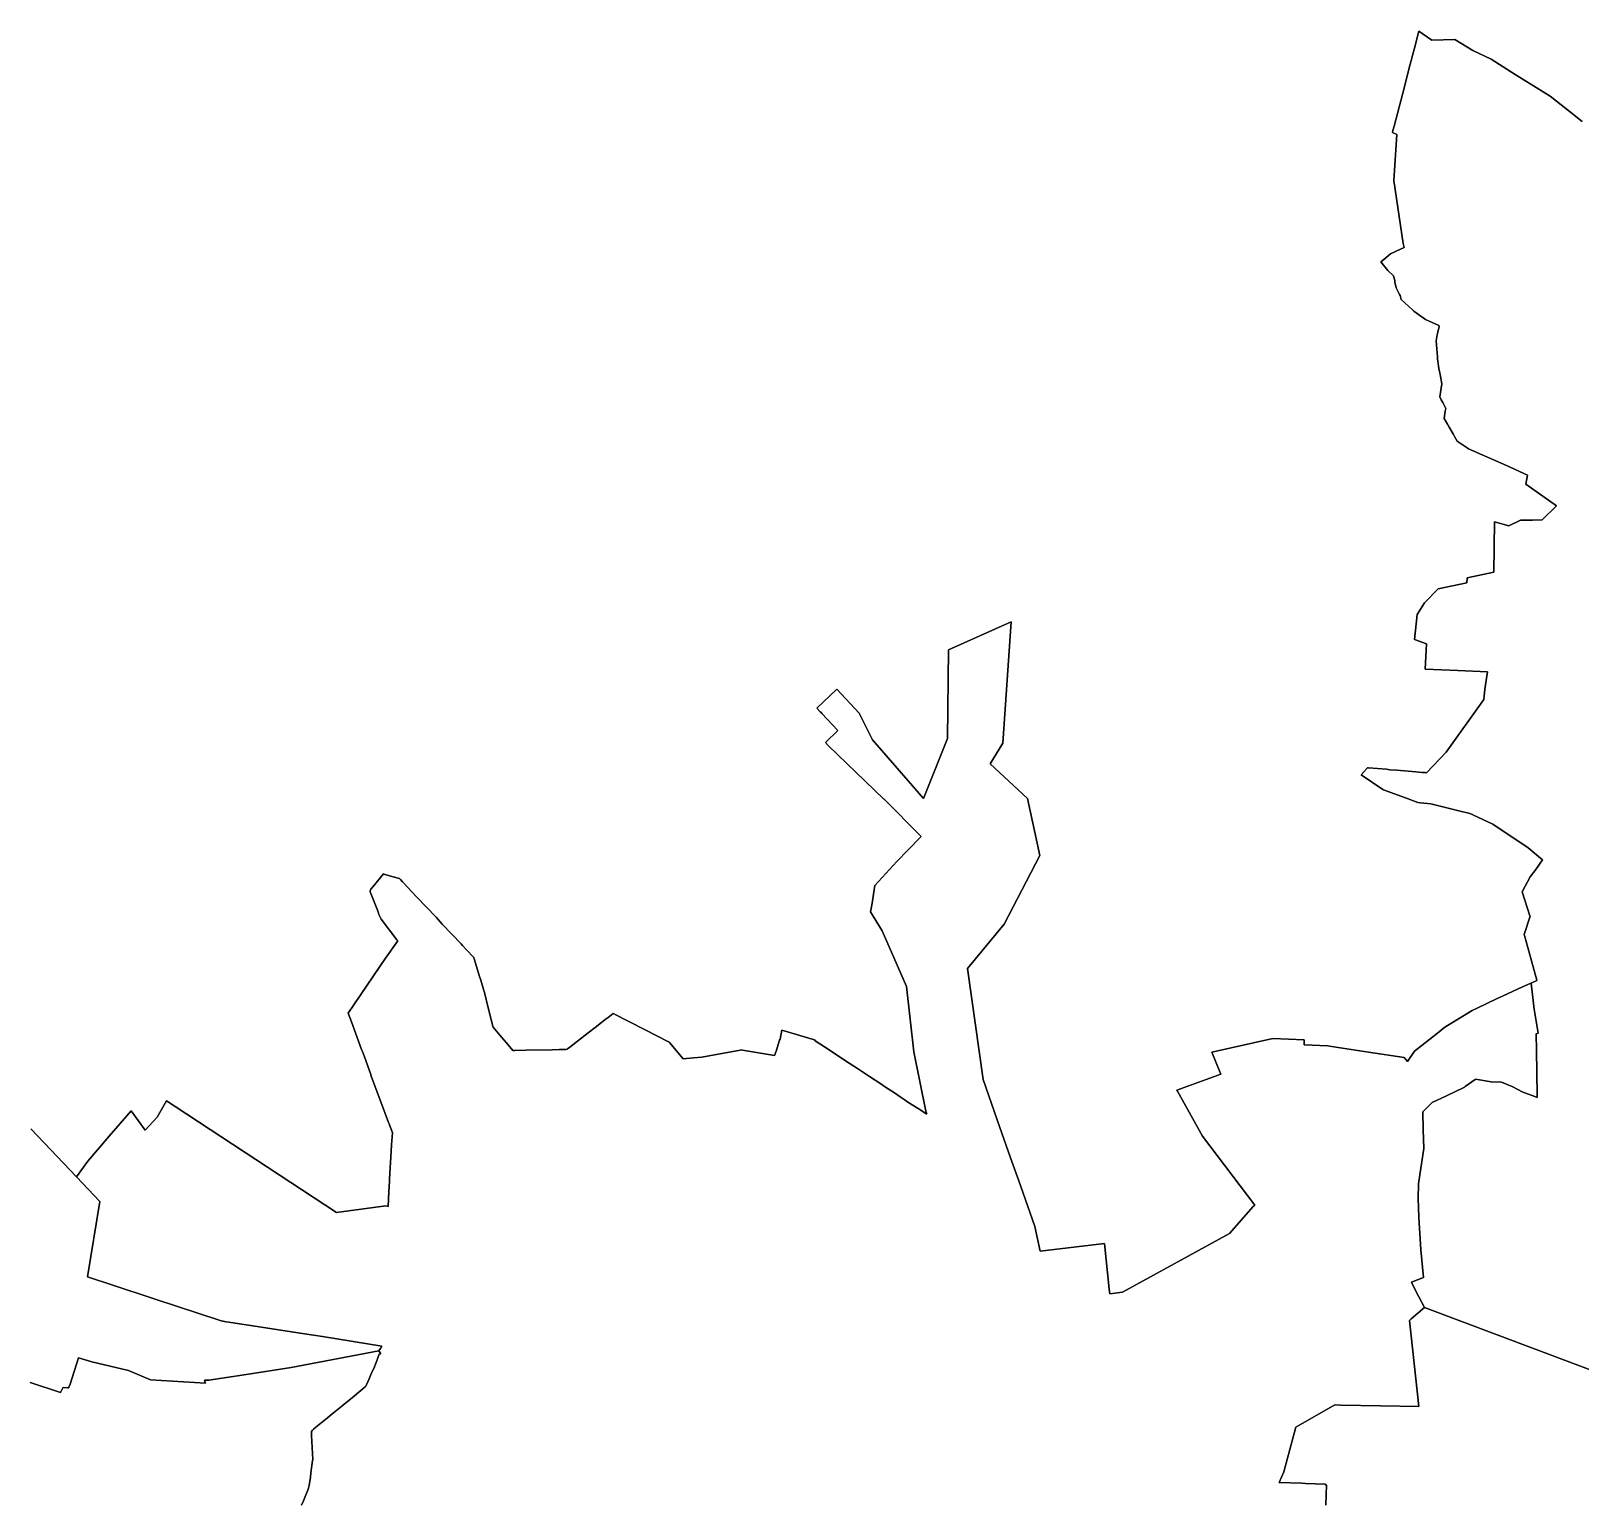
# Model space of a CAD drawing. Header units: inches. Extents: x 130170 to 284068, y 377793 to 804530.
# Drawn here: x 219781 to 222812, y 743869 to 746751 of the extents above; entities that cross this region are included whole.
import ezdxf

# ---------------------------------------------------------------- set-up
doc = ezdxf.new("R2010")
doc.units = ezdxf.units.IN
doc.header["$MEASUREMENT"] = 0
doc.layers.add('muni_il', color=7, linetype='Continuous')

msp = doc.modelspace()

# ---------------------------------------------------------------- linework, layer by layer
at = {"layer": 'muni_il'}
for points in [[(222814, 746574.6), (222785, 746597.4), (222751.3, 746623.8), (222683.3, 746666.5), (222635.9, 746696.5), (222600.5, 746713.4), (222564.7, 746734.8), (222519.9, 746733.6), (222494.3, 746751.3), (222486, 746717.7), (222476, 746679.2), (222466.5, 746642.4), (222446.3, 746565.5), (222443.9, 746556.9), (222443, 746552.9), (222451.5, 746548.7), (222445.9, 746458.7), (222464.2, 746335.8), (222465.8, 746327.8), (222451.5, 746321.4), (222449.3, 746320.4), (222439.1, 746315.4), (222426.1, 746304.4), (222420.1, 746299.9), (222434.2, 746283.2), (222445.2, 746272.4), (222447.4, 746263.4), (222447.9, 746260.4), (222450, 746249.1), (222456.8, 746236.3), (222458, 746234.2), (222460.2, 746226.1), (222474.5, 746213.3), (222483.1, 746205.3), (222484.8, 746203.4), (222507.9, 746187.1), (222533.7, 746175.4), (222534.1, 746173.6), (222531.8, 746162.5), (222530.6, 746157.3), (222528.4, 746145.4), (222530.8, 746114.4), (222531.2, 746109.7), (222531.7, 746106.3), (222533, 746095.9), (222533.8, 746091.6), (222536.2, 746079.4), (222539.7, 746061.1), (222535.7, 746036.1), (222538.6, 746030), (222541.3, 746024.7), (222543.3, 746020.6), (222547.1, 746013.2), (222546.2, 746007.8), (222544.4, 745993.8), (222551, 745982.4), (222554.1, 745976.7), (222562.3, 745962.3), (222564.4, 745958.6), (222569.9, 745949), (222589, 745936), (222591.5, 745934.2), (222665.8, 745901.6), (222707.3, 745882.8), (222704, 745865.4), (222763.6, 745823), (222736, 745795.2), (222716.8, 745794.9), (222693.6, 745794.6), (222670.6, 745783.8), (222642.7, 745791.2), (222641.5, 745693.2), (222589.3, 745682.2), (222588.5, 745672.4), (222532.4, 745660.3), (222505.5, 745633.3), (222491.4, 745610.1), (222486.1, 745561.4), (222509.5, 745553.1), (222506.8, 745503.6), (222571.2, 745500.6), (222628.8, 745498), (222623.7, 745464.3), (222621.4, 745444.2), (222548.1, 745340.9), (222509.3, 745300.8), (222506.8, 745301), (222500.2, 745301.5), (222488.7, 745302.4), (222451.6, 745305.6), (222437.8, 745306.7), (222431.3, 745307.4), (222396.3, 745310.1), (222394.1, 745310.3), (222392.7, 745308.7), (222386.9, 745302.4), (222382.1, 745296.9), (222381.8, 745296.6), (222424.1, 745267.9), (222424.9, 745267.6), (222425.4, 745267.4), (222473.6, 745249.7), (222487.6, 745244.3), (222492.9, 745242.8), (222497.8, 745242.1), (222498.1, 745242.1), (222518.3, 745239.6), (222541.6, 745234), (222580.8, 745224.6), (222592.6, 745221.6), (222599.4, 745218.8), (222600.1, 745218.5), (222639.5, 745199.9), (222708.7, 745153.8), (222736.3, 745130.4), (222723.3, 745111.6), (222712, 745096.9), (222697.6, 745068.9), (222697.3, 745068.4), (222697, 745067.8), (222711.9, 745020.7), (222712.1, 745020), (222700.9, 744984.6), (222701.3, 744982.7), (222704.8, 744970.9), (222725.5, 744894.8), (222725.2, 744894.6), (222714.5, 744889.5), (222713.3, 744888.9), (222713.3, 744888.9), (222688.9, 744878.2), (222658.1, 744863.6), (222647.9, 744859), (222608.5, 744840.2), (222599, 744835.8), (222545.7, 744803.2), (222531, 744791.7), (222486.3, 744756.3), (222472.7, 744736.1), (222465.7, 744743.6), (222396.3, 744754.6), (222319.9, 744765.8), (222320, 744766.3), (222316.4, 744766.7), (222270.2, 744768.6), (222270.6, 744778.5), (222209.4, 744781), (222090, 744754), (222104.5, 744719.3), (222107.5, 744711.4), (222021.7, 744679.8), (222022.7, 744678.1), (222071.9, 744590.3), (222174, 744454.9), (222170.7, 744452.4), (222124.4, 744399.4), (221915.2, 744284.7), (221890.3, 744281.8), (221889.1, 744290.9), (221879.8, 744379.8), (221754.3, 744365.4), (221743.8, 744413.6), (221715.6, 744493.6), (221695.4, 744549.7), (221675.4, 744607), (221643, 744701.1), (221611.9, 744917.8), (221683.6, 745004.4), (221753.8, 745139.1), (221729.5, 745250.3), (221656.4, 745318.2), (221680.9, 745358.3), (221697.5, 745596), (221574.7, 745541.3), (221573, 745367.6), (221526.3, 745250.5), (221474.8, 745309.7), (221426.6, 745365.1), (221400.2, 745417.3), (221356.3, 745464.1), (221317.5, 745426.9), (221324.3, 745420.1), (221325.7, 745418.6), (221327.2, 745416.9), (221358.3, 745383.1), (221334.3, 745359.9), (221339.8, 745353.8), (221448.2, 745249.2), (221448.4, 745249.4), (221521.3, 745176), (221495.4, 745149.1), (221474.1, 745127), (221430.6, 745080.3), (221425.3, 745041.5), (221422.2, 745028.4), (221445.1, 744991.4), (221493.1, 744882.9), (221507.2, 744755.1), (221530.7, 744639.1), (221532.9, 744633.5), (221531.1, 744633.7), (221524.7, 744638), (221515.5, 744644), (221495.7, 744656.8), (221488.1, 744661.8), (221480.4, 744667.1), (221471.1, 744673.2), (221464.3, 744677.9), (221449.7, 744687.3), (221442.5, 744692.1), (221420.7, 744706.5), (221396.7, 744722.4), (221373.8, 744737.2), (221341.4, 744758.9), (221314.5, 744776.4), (221313, 744778.1), (221249.2, 744797.6), (221246.1, 744780), (221244.7, 744777.7), (221237.9, 744756.4), (221234.5, 744747.8), (221180.2, 744756.9), (221172.3, 744758.1), (221169.9, 744758.6), (221167.5, 744757.9), (221092.7, 744744.6), (221076.1, 744743.3), (221055.9, 744741.2), (221029.4, 744772.9), (221028.1, 744774.4), (221026, 744775), (220982, 744797.8), (220919.2, 744829.8), (220909.2, 744822.3), (220903.9, 744818.1), (220886.5, 744804.4), (220886.1, 744804.1), (220883.8, 744802.4), (220870.7, 744792.1), (220834.8, 744764.1), (220830, 744760.7), (220829, 744760.2), (220826.4, 744759.4), (220813.5, 744759.3), (220799.9, 744759.1), (220748.3, 744758.1), (220726.1, 744757.6), (220725.2, 744757.6), (220722.8, 744757.8), (220714.1, 744768.4), (220697.8, 744787.2), (220684.6, 744803.4), (220683.8, 744804.6), (220676.7, 744833.8), (220675.6, 744838.5), (220667, 744873.3), (220666.7, 744875.1), (220660.6, 744895), (220658.2, 744902.2), (220647.3, 744936.8), (220646.8, 744939.5), (220632, 744954.8), (220624.4, 744963.2), (220621.8, 744966.1), (220585.2, 745004.9), (220573, 745018.1), (220534.7, 745058.3), (220518.7, 745075.5), (220507.2, 745087.4), (220507.1, 745087.6), (220503.2, 745092), (220501.3, 745094), (220501.2, 745094), (220489.3, 745096.9), (220473, 745101.8), (220470.5, 745102.8), (220450.1, 745078.4), (220445.3, 745072.9), (220443.9, 745070.1), (220444.4, 745067.6), (220459.5, 745028.5), (220461.2, 745023.8), (220465.4, 745014.4), (220496.2, 744974), (220498, 744971.9), (220473.9, 744937.9), (220400.8, 744830.6), (220404.1, 744822.2), (220407.3, 744813.7), (220427.3, 744759.6), (220428.9, 744755.4), (220432.8, 744745.3), (220445.3, 744710.8), (220445.6, 744709.4), (220446.3, 744707.5), (220447.5, 744704.4), (220450.3, 744696.6), (220462.9, 744662.4), (220473.3, 744634.3), (220480.1, 744616.8), (220480.6, 744615.4), (220481, 744614.3), (220487.8, 744596.4), (220486, 744572.9), (220485.1, 744560.5), (220482.2, 744505.7), (220482, 744501.1), (220480.6, 744482.1), (220479.1, 744452.2), (220474.8, 744453.9), (220378.2, 744440.7), (220063.1, 744648), (220045.9, 744659.3), (220027.8, 744627.2), (220004, 744602), (219976.7, 744639.8), (219934, 744589.9), (219892.2, 744541.2), (219869.7, 744510.5), (219781.2, 744603.9), (219780.9, 744604.2)], [(222866.3, 744119.6), (222505.9, 744254.8), (222505.6, 744254.9), (222488.9, 744287), (222480.4, 744304.3), (222504, 744313.7), (222498.4, 744367.6), (222494.5, 744431.2), (222494.5, 744431.6), (222493.5, 744468.4), (222493.7, 744497.1), (222496.4, 744514.2), (222504.2, 744566), (222503.4, 744602.9), (222502.5, 744637.9), (222502.5, 744637.9), (222520.4, 744655.9), (222548.6, 744669.2), (222582.9, 744685.4), (222583, 744685.4), (222585.4, 744687.2), (222604.8, 744701.1), (222605.3, 744701.4), (222636.2, 744696.1), (222656.5, 744695.7), (222678.2, 744686.6), (222696.5, 744676.8), (222724.6, 744666), (222726, 744665.4), (222726, 744665.4), (222725.9, 744670.1), (222724.8, 744758.1), (222723.9, 744789.3), (222723.8, 744790.1), (222727.9, 744791.5), (222728.2, 744791.6), (222720.1, 744838.2), (222715.2, 744883.2), (222714.5, 744889.5), (222725.2, 744894.6), (222725.5, 744894.8), (222704.8, 744970.9), (222701.3, 744982.7), (222700.9, 744984.6), (222712.1, 745020), (222711.9, 745020.7), (222697, 745067.8), (222697.3, 745068.4), (222697.6, 745068.9), (222712, 745096.9), (222723.3, 745111.6), (222736.3, 745130.4), (222708.7, 745153.8), (222639.5, 745199.9), (222600.1, 745218.5), (222599.4, 745218.8), (222592.6, 745221.6), (222580.8, 745224.6), (222541.6, 745234), (222518.3, 745239.6), (222498.1, 745242.1), (222497.8, 745242.1), (222492.9, 745242.8), (222487.6, 745244.3), (222473.6, 745249.7), (222425.4, 745267.4), (222424.9, 745267.6), (222424.1, 745267.9), (222381.8, 745296.6), (222382.1, 745296.9), (222386.9, 745302.4), (222392.7, 745308.7), (222394.1, 745310.3), (222396.3, 745310.1), (222431.3, 745307.4), (222437.8, 745306.7), (222451.6, 745305.6), (222488.7, 745302.4), (222500.2, 745301.5), (222506.8, 745301), (222509.3, 745300.8), (222548.1, 745340.9), (222621.4, 745444.2), (222623.7, 745464.3), (222628.8, 745498), (222571.2, 745500.6), (222506.8, 745503.6), (222509.5, 745553.1), (222486.1, 745561.4), (222491.4, 745610.1), (222505.5, 745633.3), (222532.4, 745660.3), (222588.5, 745672.4), (222589.3, 745682.2), (222641.5, 745693.2), (222642.7, 745791.2), (222670.6, 745783.8), (222693.6, 745794.6), (222716.8, 745794.9), (222736, 745795.2), (222763.6, 745823), (222704, 745865.4), (222707.3, 745882.8), (222665.8, 745901.6), (222591.5, 745934.2), (222589, 745936), (222569.9, 745949), (222564.4, 745958.6), (222562.3, 745962.3), (222554.1, 745976.7), (222551, 745982.4), (222544.4, 745993.8), (222546.2, 746007.8), (222547.1, 746013.2), (222543.3, 746020.6), (222541.3, 746024.7), (222538.6, 746030), (222535.7, 746036.1), (222539.7, 746061.1), (222536.2, 746079.4), (222533.8, 746091.6), (222533, 746095.9), (222531.7, 746106.3), (222531.2, 746109.7), (222530.8, 746114.4), (222528.4, 746145.4), (222530.6, 746157.3), (222531.8, 746162.5), (222534.1, 746173.6), (222533.7, 746175.4), (222507.9, 746187.1), (222484.8, 746203.4), (222483.1, 746205.3), (222474.5, 746213.3), (222460.2, 746226.1), (222458, 746234.2), (222456.8, 746236.3), (222450, 746249.1), (222447.9, 746260.4), (222447.4, 746263.4), (222445.2, 746272.4), (222434.2, 746283.2), (222420.1, 746299.9), (222426.1, 746304.4), (222439.1, 746315.4), (222449.3, 746320.4), (222451.5, 746321.4), (222465.8, 746327.8), (222464.2, 746335.8), (222445.9, 746458.7), (222451.5, 746548.7), (222443, 746552.9), (222443.9, 746556.9), (222446.3, 746565.5), (222466.5, 746642.4), (222476, 746679.2), (222486, 746717.7), (222494.3, 746751.3), (222519.9, 746733.6), (222564.7, 746734.8), (222600.5, 746713.4), (222635.9, 746696.5), (222683.3, 746666.5), (222751.3, 746623.8), (222785, 746597.4), (222814, 746574.6)], [(220310, 743868.6), (220313.7, 743877.1), (220316.3, 743883.4), (220317.3, 743885.6), (220322.5, 743897.4), (220323.8, 743901.8), (220325, 743906.6), (220327.2, 743923.1), (220328.4, 743931.8), (220330.2, 743945.8), (220331.5, 743956), (220331.7, 743957.7), (220330.3, 743992.7), (220329.7, 744004.7), (220329.3, 744011.8), (220329.3, 744012.6), (220331.2, 744014.8), (220333.2, 744016.7), (220337.9, 744020.6), (220350.8, 744031.1), (220361, 744039.4), (220369.2, 744046.1), (220388.6, 744062.1), (220392.8, 744065.5), (220409.6, 744079.2), (220426, 744092.8), (220434.1, 744099.5), (220435.5, 744100.8), (220439.6, 744109.4), (220449, 744130.9), (220451.1, 744135.9), (220455.8, 744147.1), (220461.7, 744163.8), (220464.8, 744164.2), (220460.8, 744170), (220461.1, 744170.4), (220464.2, 744174.8), (220467.2, 744179), (220350.6, 744198), (220315.4, 744203.5), (220206.3, 744220.3), (220188.4, 744223), (220167.7, 744226.3), (220161.9, 744227.2), (220157, 744227.9), (220155.3, 744228.2), (220152.8, 744228.6), (220148.9, 744230.1), (220023.4, 744271.5), (219937.2, 744299.9), (219897.5, 744313.1), (219891.3, 744314.9), (219915.7, 744462.1), (219869.7, 744510.5), (219892.2, 744541.2), (219934, 744589.9), (219976.7, 744639.8), (220004, 744602), (220027.8, 744627.2), (220045.9, 744659.3), (220063.1, 744648), (220378.2, 744440.7), (220474.8, 744453.9), (220479.1, 744452.2), (220480.6, 744482.1), (220482, 744501.1), (220482.2, 744505.7), (220485.1, 744560.5), (220486, 744572.9), (220487.8, 744596.4), (220481, 744614.3), (220480.6, 744615.4), (220480.1, 744616.8), (220473.3, 744634.3), (220462.9, 744662.4), (220450.3, 744696.6), (220447.5, 744704.4), (220446.3, 744707.5), (220445.6, 744709.4), (220445.3, 744710.8), (220432.8, 744745.3), (220428.9, 744755.4), (220427.3, 744759.6), (220407.3, 744813.7), (220404.1, 744822.2), (220400.8, 744830.6), (220473.9, 744937.9), (220498, 744971.9), (220496.2, 744974), (220465.4, 745014.4), (220461.2, 745023.8), (220459.5, 745028.5), (220444.4, 745067.6), (220443.9, 745070.1), (220445.3, 745072.9), (220450.1, 745078.4), (220470.5, 745102.8), (220473, 745101.8), (220489.3, 745096.9), (220501.2, 745094), (220501.3, 745094), (220503.2, 745092), (220507.1, 745087.6), (220507.2, 745087.4), (220518.7, 745075.5), (220534.7, 745058.3), (220573, 745018.1), (220585.2, 745004.9), (220621.8, 744966.1), (220624.4, 744963.2), (220632, 744954.8), (220646.8, 744939.5), (220647.3, 744936.8), (220658.2, 744902.2), (220660.6, 744895), (220666.7, 744875.1), (220667, 744873.3), (220675.6, 744838.5), (220676.7, 744833.8), (220683.8, 744804.6), (220684.6, 744803.4), (220697.8, 744787.2), (220714.1, 744768.4), (220722.8, 744757.8), (220725.2, 744757.6), (220726.1, 744757.6), (220748.3, 744758.1), (220799.9, 744759.1), (220813.5, 744759.3), (220826.4, 744759.4), (220829, 744760.2), (220830, 744760.7), (220834.8, 744764.1), (220870.7, 744792.1), (220883.8, 744802.4), (220886.1, 744804.1), (220886.5, 744804.4), (220903.9, 744818.1), (220909.2, 744822.3), (220919.2, 744829.8), (220982, 744797.8), (221026, 744775), (221028.1, 744774.4), (221029.4, 744772.9), (221055.9, 744741.2), (221076.1, 744743.3), (221092.7, 744744.6), (221167.5, 744757.9), (221169.9, 744758.6), (221172.3, 744758.1), (221180.2, 744756.9), (221234.5, 744747.8), (221237.9, 744756.4), (221244.7, 744777.7), (221246.1, 744780), (221249.2, 744797.6), (221313, 744778.1), (221314.5, 744776.4), (221341.4, 744758.9), (221373.8, 744737.2), (221396.7, 744722.4), (221420.7, 744706.5), (221442.5, 744692.1), (221449.7, 744687.3), (221464.3, 744677.9), (221471.1, 744673.2), (221480.4, 744667.1), (221488.1, 744661.8), (221495.7, 744656.8), (221515.5, 744644), (221524.7, 744638), (221531.1, 744633.7), (221532.9, 744633.5), (221530.7, 744639.1), (221507.2, 744755.1), (221493.1, 744882.9), (221445.1, 744991.4), (221422.2, 745028.4), (221425.3, 745041.5), (221430.6, 745080.3), (221474.1, 745127), (221495.4, 745149.1), (221521.3, 745176), (221448.4, 745249.4), (221448.2, 745249.2), (221339.8, 745353.8), (221334.3, 745359.9), (221358.3, 745383.1), (221327.2, 745416.9), (221325.7, 745418.6), (221324.3, 745420.1), (221317.5, 745426.9), (221356.3, 745464.1), (221400.2, 745417.3), (221426.6, 745365.1), (221474.8, 745309.7), (221526.3, 745250.5), (221573, 745367.6), (221574.7, 745541.3), (221697.5, 745596), (221680.9, 745358.3), (221656.4, 745318.2), (221729.5, 745250.3), (221753.8, 745139.1), (221683.6, 745004.4), (221611.9, 744917.8), (221643, 744701.1), (221675.4, 744607), (221695.4, 744549.7), (221715.6, 744493.6), (221743.8, 744413.6), (221754.3, 744365.4), (221879.8, 744379.8), (221889.1, 744290.9), (221890.3, 744281.8), (221915.2, 744284.7), (222124.4, 744399.4), (222170.7, 744452.4), (222174, 744454.9), (222071.9, 744590.3), (222022.7, 744678.1), (222021.7, 744679.8), (222107.5, 744711.4), (222104.5, 744719.3), (222090, 744754), (222209.4, 744781), (222270.6, 744778.5), (222270.2, 744768.6), (222316.4, 744766.7), (222320, 744766.3), (222319.9, 744765.8), (222396.3, 744754.6), (222465.7, 744743.6), (222472.7, 744736.1), (222486.3, 744756.3), (222531, 744791.7), (222545.7, 744803.2), (222599, 744835.8), (222608.5, 744840.2), (222647.9, 744859), (222658.1, 744863.6), (222688.9, 744878.2), (222713.3, 744888.9), (222713.3, 744888.9), (222714.5, 744889.5), (222715.2, 744883.2), (222720.1, 744838.2), (222728.2, 744791.6), (222727.9, 744791.5), (222723.8, 744790.1), (222723.9, 744789.3), (222724.8, 744758.1), (222725.9, 744670.1), (222726, 744665.4), (222726, 744665.4), (222724.6, 744666), (222696.5, 744676.8), (222678.2, 744686.6), (222656.5, 744695.7), (222636.2, 744696.1), (222605.3, 744701.4), (222604.8, 744701.1), (222585.4, 744687.2), (222583, 744685.4), (222582.9, 744685.4), (222548.6, 744669.2), (222520.4, 744655.9), (222502.5, 744637.9), (222502.5, 744637.9), (222503.4, 744602.9), (222504.2, 744566), (222496.4, 744514.2), (222493.7, 744497.1), (222493.5, 744468.4), (222494.5, 744431.6), (222494.5, 744431.2), (222498.4, 744367.6), (222504, 744313.7), (222480.4, 744304.3), (222488.9, 744287), (222505.6, 744254.9), (222479.6, 744232.8), (222477.1, 744230.4), (222476.5, 744229.4), (222494.6, 744061.6), (222494.6, 744061.6), (222419.6, 744062.7), (222341.8, 744064.1), (222330.3, 744064.3), (222253.9, 744020.9), (222230.8, 743933.7), (222221.7, 743912.8), (222265.2, 743911.3), (222272.8, 743911), (222310.5, 743909.7), (222313.9, 743907.5), (222313.4, 743889.2), (222312.8, 743868.3)], [(219780.9, 744604.2), (219781.2, 744603.9), (219869.7, 744510.5), (219915.7, 744462.1), (219891.3, 744314.9), (219897.5, 744313.1), (219937.2, 744299.9), (220023.4, 744271.5), (220148.9, 744230.1), (220152.8, 744228.6), (220155.3, 744228.2), (220157, 744227.9), (220161.9, 744227.2), (220167.7, 744226.3), (220188.4, 744223), (220206.3, 744220.3), (220315.4, 744203.5), (220350.6, 744198), (220467.2, 744179), (220464.2, 744174.8), (220461.1, 744170.4), (220460.8, 744170), (220289.8, 744137.3), (220197.7, 744123.2), (220128.6, 744112.6), (220119.9, 744113.1), (220121.9, 744107), (220014.4, 744113.8), (219971.8, 744131.7), (219900.2, 744148.9), (219873.8, 744156.7), (219857.4, 744105.3), (219855.2, 744099.2), (219854.6, 744097.6), (219852.9, 744097.9), (219845, 744098.4), (219843, 744097.6), (219838.7, 744088.9), (219779, 744108.2)], [(222312.8, 743868.3), (222313.4, 743889.2), (222313.9, 743907.5), (222310.5, 743909.7), (222272.8, 743911), (222265.2, 743911.3), (222221.7, 743912.8), (222230.8, 743933.7), (222253.9, 744020.9), (222330.3, 744064.3), (222341.8, 744064.1), (222419.6, 744062.7), (222494.6, 744061.6), (222476.5, 744229.4), (222477.1, 744230.4), (222479.6, 744232.8), (222505.6, 744254.9), (222505.9, 744254.8), (222866.3, 744119.6)], [(219779, 744108.2), (219838.7, 744088.9), (219843, 744097.6), (219845, 744098.4), (219852.9, 744097.9), (219854.6, 744097.6), (219855.2, 744099.2), (219857.4, 744105.3), (219873.8, 744156.7), (219900.2, 744148.9), (219971.8, 744131.7), (220014.4, 744113.8), (220121.9, 744107), (220119.9, 744113.1), (220128.6, 744112.6), (220197.7, 744123.2), (220289.8, 744137.3), (220460.8, 744170), (220464.8, 744164.2), (220461.7, 744163.8), (220455.8, 744147.1), (220451.1, 744135.9), (220449, 744130.9), (220439.6, 744109.4), (220435.5, 744100.8), (220434.1, 744099.5), (220426, 744092.8), (220409.6, 744079.2), (220392.8, 744065.5), (220388.6, 744062.1), (220369.2, 744046.1), (220361, 744039.4), (220350.8, 744031.1), (220337.9, 744020.6), (220333.2, 744016.7), (220331.2, 744014.8), (220329.3, 744012.6), (220329.3, 744011.8), (220329.7, 744004.7), (220330.3, 743992.7), (220331.7, 743957.7), (220331.5, 743956), (220330.2, 743945.8), (220328.4, 743931.8), (220327.2, 743923.1), (220325, 743906.6), (220323.8, 743901.8), (220322.5, 743897.4), (220317.3, 743885.6), (220316.3, 743883.4), (220313.7, 743877.1), (220310, 743868.6)]]:
    msp.add_lwpolyline(points, dxfattribs=at)

doc.saveas('drawing.dxf')
